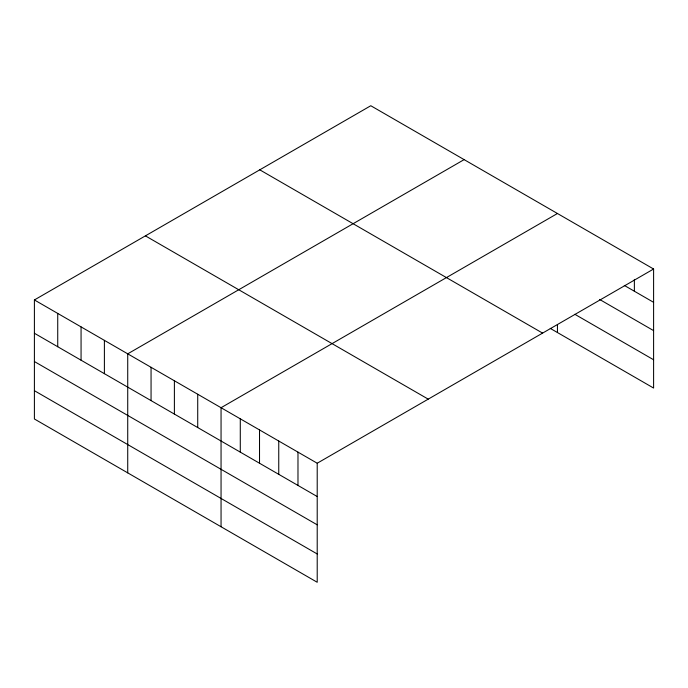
<?xml version="1.0" encoding="UTF-8"?>
<svg xmlns="http://www.w3.org/2000/svg" width="688" height="688" viewBox="0 0 688 688"><rect width="100%" height="100%" fill="white"/><g stroke="black" fill="none" stroke-linecap="round" stroke-linejoin="round"><path stroke-width="1.03" d="M34.4 299.951L317.211 463.23L317.211 582.263L34.4 418.983L34.4 299.951L370.789 105.737L653.6 269.017L653.6 388.049L550.262 328.391M464.116 159.625L127.727 353.838L127.727 472.862M557.443 213.504L221.054 407.717L221.054 526.741M317.211 463.23L653.6 269.017M624.291 285.408L653.6 302.324M599.566 299.418L653.6 330.618M574.841 314.287L653.6 359.764M259.78 169.833L542.591 333.112M145.409 235.864L428.22 399.143M34.4 333.259L317.211 496.538M34.4 361.544L317.211 524.824M34.4 390.689L317.211 553.969M634.37 279.405L634.37 291.222M557.443 324.452L557.443 332.536M297.981 452.128L297.981 485.436M278.752 441.025L278.752 474.333M259.522 429.923L259.522 463.23M240.284 418.82L240.284 452.128M197.723 394.25L197.723 427.558M174.391 380.774L174.391 414.081M151.059 367.306L151.059 400.614M104.395 340.362L104.395 373.67M81.064 326.895L81.064 360.202M57.732 313.418L57.732 346.726"/></g></svg>
